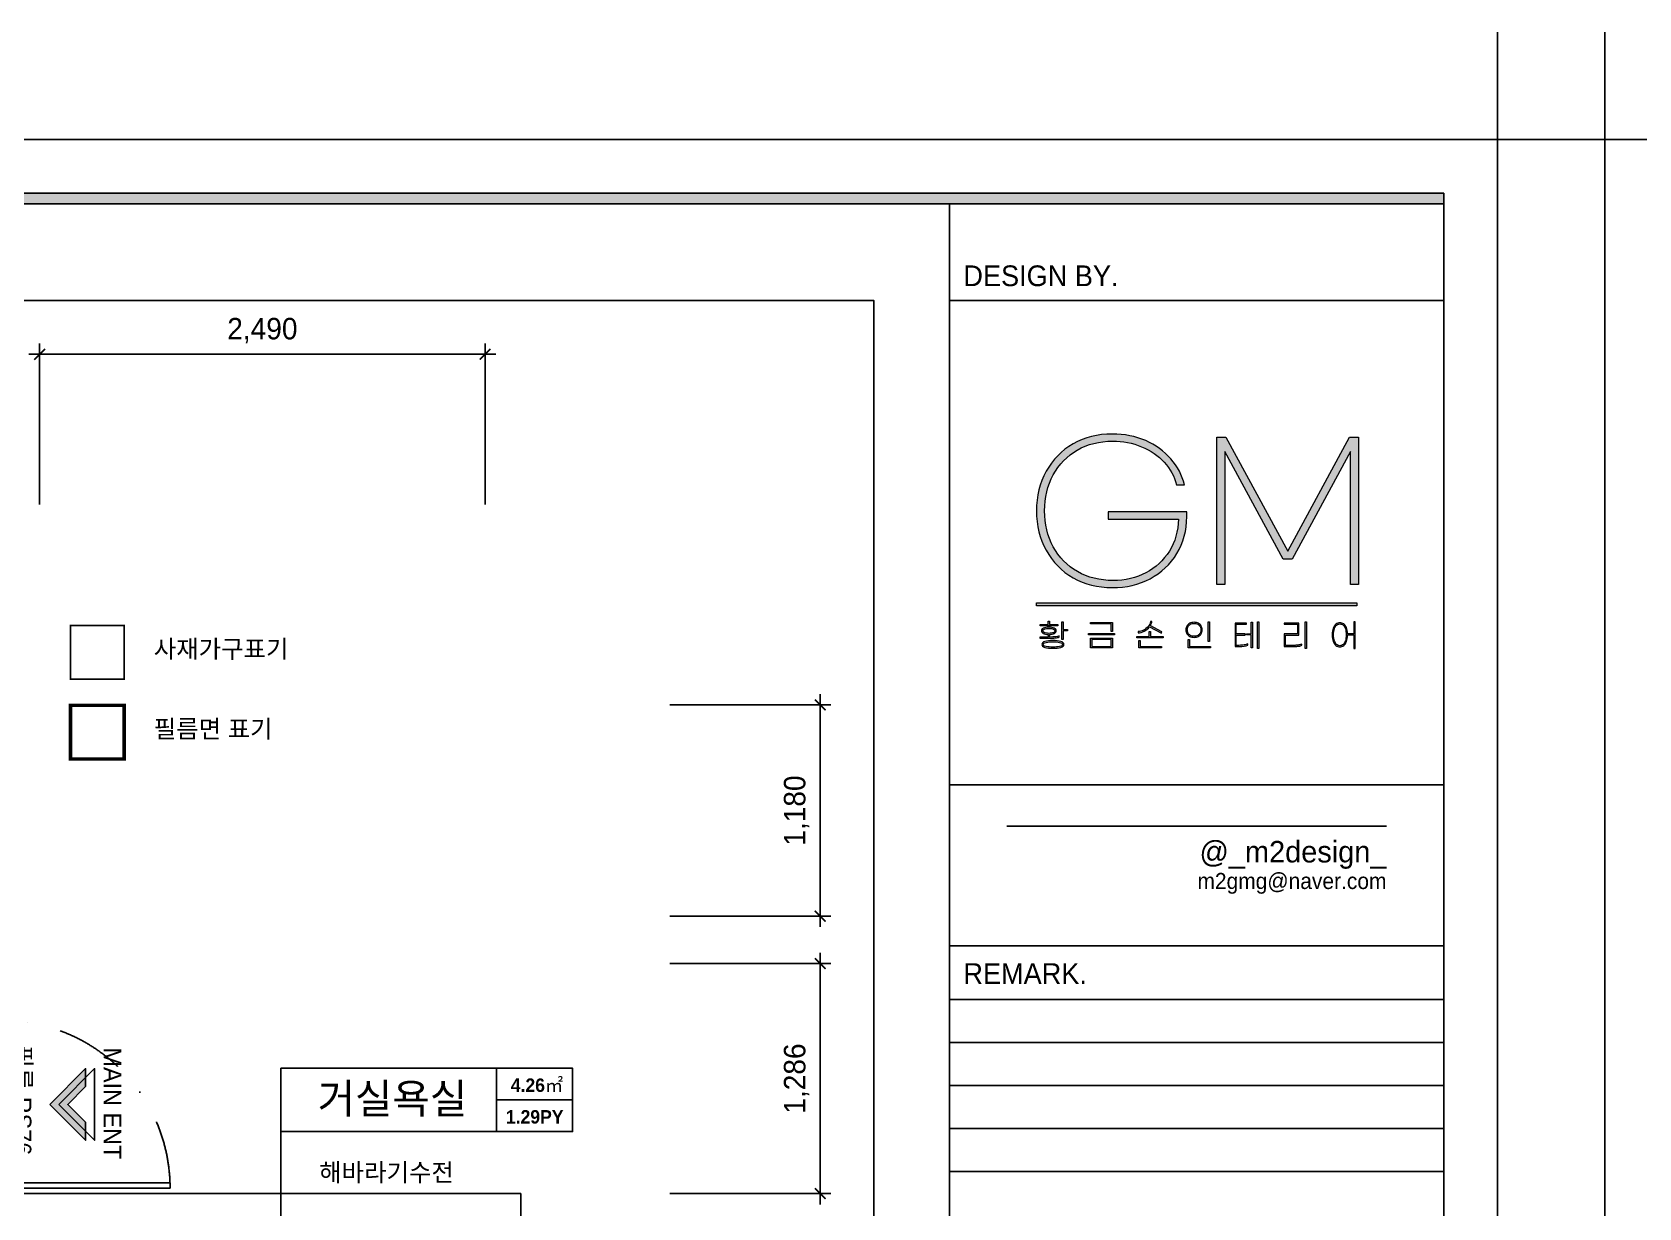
# Model space of a CAD drawing. Header units: millimetres. Extents: x 359270 to 411470, y 57550 to 89768.
# Drawn here: x 376879 to 385860, y 70000 to 76570 of the extents above; entities that cross this region are included whole.
import ezdxf
from ezdxf.enums import TextEntityAlignment as Align

# ---------------------------------------------------------------- set-up
doc = ezdxf.new("R2010")
doc.units = ezdxf.units.MM
doc.header["$LTSCALE"] = 100
doc.header["$PDMODE"] = 3
doc.linetypes.add('DASHDOT', pattern=[25.4, 12.7, -6.35, 0, -6.35])
doc.layers.get('DEFPOINTS').update_dxf_attribs({"color": 248})
for name, color, linetype in [('0-ELC TEXT', 7, 'Continuous'), ('03-TEXT', 3, 'Continuous'), ('07-DIM WAL', 5, 'Continuous'), ('3.기호.계단선', 30, 'Continuous'), ('_U+B808_U+C774_U+C5B4 2', 7, 'Continuous'), ('C-WALL1', 2, 'Continuous'), ('F-DOOR', 6, 'Continuous'), ('F-SYM', 7, 'Continuous'), ('FORM(YOURNAME)-1', 1, 'Continuous'), ('FORM(YOURNAME)-11', 1, 'Continuous'), ('설비', 140, 'Continuous')]:
    doc.layers.add(name, color=color, linetype=linetype)
doc.styles.add('HY 울릉도 L', font='')
doc.styles.add('YOURNAME', font='HY울릉도M.TTF')
doc.styles.add('넥슨고딕', font='NEXONLv1GothicBold.ttf')
doc.styles.add('코레일둥고', font='Korail_Round_Gothic_Medium.ttf')
doc.styles.get('HY 울릉도 L').set_extended_font_data('HY울릉도L')
doc.linetypes.add('ZIGZAG', pattern='A,0.0001,-0.2,[131,ltypeshp.shx,S=0.2,R=0,X=-0.2,Y=0],-0.4,[131,ltypeshp.shx,S=0.2,R=180,X=0.2,Y=0],-0.2', length=0.8001)
doc.dimstyles.new('60', dxfattribs={"dimscale": 60, "dimtxt": 2, "dimasz": 1, "dimexe": 1, "dimexo": 1, "dimgap": 1, "dimtad": 1, "dimdec": 0, "dimrnd": 0.05, "dimdsep": 46, "dimlunit": 6, "dimtxsty": 'HY 울릉도 L', "dimblk": 'ARCHTICK', "dimcen": 2.5, "dimdle": 1, "dimclrd": 133, "dimclre": 133, "dimclrt": 30, "dimadec": 0, "dimazin": 0, "dimtfac": 1, "dimtdec": 0, "dimtix": 1, "dimtmove": 2, "dimatfit": 3, "dimldrblk": 'ARCHTICK', "dimfxl": 1, "dimlwd": -1, "dimlwe": -1, "dimarcsym": 0})

# ---------------------------------------------------------------- blocks, each defined once
blk = doc.blocks.new('block 29')
at = {"layer": '_U+B808_U+C774_U+C5B4 2'}
h = blk.add_hatch(color=35, dxfattribs=at)
h.dxf.hatch_style = 2
edge = h.paths.add_edge_path()
edge.add_spline(control_points=[(626.29, -130.32), (626.06, -130.35), (625.8, -130.36), (625.5, -130.36), (625.5, -130.36), (624.38, -130.36), (624.38, -130.36), (624.38, -130.36), (624.38, -130.21), (624.38, -130.21), (624.38, -130.21), (625.42, -130.21), (625.42, -130.21), (625.42, -130.21), (625.42, -129.89), (625.42, -129.89), (625.16, -129.88), (624.96, -129.84), (624.81, -129.76), (624.66, -129.68), (624.58, -129.57), (624.58, -129.44), (624.58, -129.3), (624.66, -129.19), (624.83, -129.1), (625, -129.02), (625.22, -128.98), (625.5, -128.98), (625.79, -128.98), (626.01, -129.02), (626.18, -129.1), (626.34, -129.19), (626.43, -129.3), (626.43, -129.44), (626.43, -129.57), (626.35, -129.68), (626.2, -129.76), (626.05, -129.84), (625.84, -129.89), (625.58, -129.89), (625.58, -129.89), (625.58, -130.21), (625.58, -130.21), (626.18, -130.2), (626.58, -130.16), (626.78, -130.07), (626.78, -130.07), (626.78, -130.22), (626.78, -130.22), (626.68, -130.27), (626.51, -130.3), (626.29, -130.32)], knot_values=[0, 0, 0, 0, 1, 1, 1, 2, 2, 2, 3, 3, 3, 4, 4, 4, 5, 5, 5, 6, 6, 6, 7, 7, 7, 8, 8, 8, 9, 9, 9, 10, 10, 10, 11, 11, 11, 12, 12, 12, 13, 13, 13, 14, 14, 14, 15, 15, 15, 16, 16, 16, 17, 17, 17, 17], degree=3, periodic=0)
h.paths.add_polyline_path([(626.62, -128.8), (624.41, -128.8), (624.41, -128.65), (625.41, -128.65), (625.41, -128.24), (625.58, -128.24), (625.58, -128.65), (626.62, -128.65)])
edge = h.paths.add_edge_path()
edge.add_spline(control_points=[(626.98, -130.76), (627.24, -130.83), (627.37, -130.96), (627.37, -131.13), (627.37, -131.3), (627.24, -131.42), (626.98, -131.5), (626.72, -131.57), (626.39, -131.61), (626, -131.61), (625.61, -131.61), (625.28, -131.57), (625.02, -131.5), (624.76, -131.42), (624.63, -131.3), (624.63, -131.13), (624.63, -130.96), (624.76, -130.83), (625.02, -130.76), (625.28, -130.68), (625.61, -130.65), (626, -130.65), (626.39, -130.65), (626.72, -130.68), (626.98, -130.76)], knot_values=[0, 0, 0, 0, 1, 1, 1, 2, 2, 2, 3, 3, 3, 4, 4, 4, 5, 5, 5, 6, 6, 6, 7, 7, 7, 8, 8, 8, 8], degree=3, periodic=0)
edge = h.paths.add_edge_path()
edge.add_spline(control_points=[(624.95, -129.67), (625.09, -129.72), (625.27, -129.75), (625.5, -129.75), (625.73, -129.75), (625.92, -129.72), (626.06, -129.67), (626.2, -129.61), (626.27, -129.53), (626.27, -129.44), (626.27, -129.34), (626.2, -129.27), (626.06, -129.21), (625.92, -129.15), (625.73, -129.13), (625.5, -129.13), (625.27, -129.13), (625.09, -129.15), (624.95, -129.21), (624.81, -129.27), (624.74, -129.34), (624.74, -129.44), (624.74, -129.53), (624.81, -129.61), (624.95, -129.67)], knot_values=[0, 0, 0, 0, 1, 1, 1, 2, 2, 2, 3, 3, 3, 4, 4, 4, 5, 5, 5, 6, 6, 6, 7, 7, 7, 8, 8, 8, 8], degree=3, periodic=0)
edge = h.paths.add_edge_path()
edge.add_spline(control_points=[(626.83, -131.38), (627.08, -131.33), (627.2, -131.25), (627.2, -131.13), (627.2, -131.01), (627.08, -130.92), (626.83, -130.87), (626.59, -130.82), (626.31, -130.79), (626, -130.79), (625.69, -130.79), (625.41, -130.82), (625.17, -130.87), (624.92, -130.92), (624.8, -131.01), (624.8, -131.13), (624.8, -131.25), (624.92, -131.33), (625.17, -131.38), (625.41, -131.44), (625.69, -131.46), (626, -131.46), (626.31, -131.46), (626.59, -131.44), (626.83, -131.38)], knot_values=[0, 0, 0, 0, 1, 1, 1, 2, 2, 2, 3, 3, 3, 4, 4, 4, 5, 5, 5, 6, 6, 6, 7, 7, 7, 8, 8, 8, 8], degree=3, periodic=0)
h.paths.add_polyline_path([(627.8, -129.28), (627.8, -129.43), (627.29, -129.43), (627.29, -130.53), (627.13, -130.53), (627.13, -128.32), (627.29, -128.32), (627.29, -129.28)])
h = blk.add_hatch(color=35, dxfattribs=at)
h.dxf.hatch_style = 2
h.paths.add_polyline_path([(633.67, -129.92), (630.41, -129.92), (630.41, -129.77), (633.67, -129.77)])
h.paths.add_polyline_path([(633.4, -129.51), (633.24, -129.51), (633.24, -128.55), (630.66, -128.55), (630.66, -128.4), (633.4, -128.4)])
h.paths.add_polyline_path([(633.41, -131.54), (630.67, -131.54), (630.67, -130.36), (633.41, -130.36)])
h.paths.add_polyline_path([(633.25, -131.39), (633.25, -130.51), (630.83, -130.51), (630.83, -131.39)])
h = blk.add_hatch(color=35, dxfattribs=at)
h.dxf.hatch_style = 2
h.paths.add_polyline_path([(639.69, -130.16), (639.69, -130.31), (636.44, -130.31), (636.44, -130.16), (637.98, -130.16), (637.98, -129.51), (638.15, -129.51), (638.15, -130.16)])
edge = h.paths.add_edge_path()
edge.add_spline(control_points=[(637.36, -129.47), (637.09, -129.61), (636.83, -129.68), (636.58, -129.68), (636.58, -129.68), (636.58, -129.53), (636.58, -129.53), (636.8, -129.52), (637.02, -129.46), (637.24, -129.35), (637.47, -129.24), (637.66, -129.08), (637.83, -128.89), (638, -128.7), (638.1, -128.49), (638.15, -128.26), (638.15, -128.26), (638.31, -128.28), (638.31, -128.28), (638.27, -128.46), (638.21, -128.63), (638.1, -128.79), (638.1, -128.79), (639.55, -129.58), (639.55, -129.58), (639.55, -129.58), (639.48, -129.71), (639.48, -129.71), (639.48, -129.71), (638.01, -128.93), (638.01, -128.93), (637.84, -129.15), (637.62, -129.33), (637.36, -129.47)], knot_values=[0, 0, 0, 0, 1, 1, 1, 2, 2, 2, 3, 3, 3, 4, 4, 4, 5, 5, 5, 6, 6, 6, 7, 7, 7, 8, 8, 8, 9, 9, 9, 10, 10, 10, 11, 11, 11, 11], degree=3, periodic=0)
h.paths.add_polyline_path([(636.86, -131.39), (639.51, -131.39), (639.51, -131.54), (636.7, -131.54), (636.7, -130.65), (636.86, -130.65)])
h = blk.add_hatch(color=35, dxfattribs=at)
h.dxf.hatch_style = 2
edge = h.paths.add_edge_path()
edge.add_spline(control_points=[(644.09, -128.5), (644.24, -128.59), (644.35, -128.7), (644.43, -128.84), (644.51, -128.98), (644.55, -129.14), (644.55, -129.31), (644.55, -129.49), (644.51, -129.65), (644.43, -129.79), (644.35, -129.93), (644.24, -130.04), (644.09, -130.13), (643.93, -130.21), (643.75, -130.25), (643.54, -130.25), (643.33, -130.25), (643.15, -130.21), (643, -130.13), (642.85, -130.04), (642.73, -129.93), (642.65, -129.79), (642.57, -129.65), (642.53, -129.49), (642.53, -129.31), (642.53, -129.14), (642.57, -128.98), (642.65, -128.84), (642.73, -128.7), (642.85, -128.59), (643, -128.5), (643.15, -128.42), (643.33, -128.38), (643.54, -128.38), (643.75, -128.38), (643.93, -128.42), (644.09, -128.5)], knot_values=[0, 0, 0, 0, 1, 1, 1, 2, 2, 2, 3, 3, 3, 4, 4, 4, 5, 5, 5, 6, 6, 6, 7, 7, 7, 8, 8, 8, 9, 9, 9, 10, 10, 10, 11, 11, 11, 12, 12, 12, 12], degree=3, periodic=0)
edge = h.paths.add_edge_path()
edge.add_spline(control_points=[(643.1, -128.62), (642.97, -128.69), (642.87, -128.78), (642.8, -128.9), (642.73, -129.02), (642.7, -129.16), (642.7, -129.31), (642.7, -129.47), (642.73, -129.61), (642.8, -129.73), (642.87, -129.85), (642.97, -129.94), (643.1, -130.01), (643.23, -130.07), (643.38, -130.11), (643.54, -130.11), (643.71, -130.11), (643.86, -130.07), (643.99, -130.01), (644.12, -129.94), (644.21, -129.85), (644.28, -129.73), (644.35, -129.61), (644.39, -129.47), (644.39, -129.31), (644.39, -129.16), (644.35, -129.02), (644.28, -128.9), (644.21, -128.78), (644.12, -128.69), (643.99, -128.62), (643.86, -128.56), (643.71, -128.52), (643.54, -128.52), (643.38, -128.52), (643.23, -128.56), (643.1, -128.62)], knot_values=[0, 0, 0, 0, 1, 1, 1, 2, 2, 2, 3, 3, 3, 4, 4, 4, 5, 5, 5, 6, 6, 6, 7, 7, 7, 8, 8, 8, 9, 9, 9, 10, 10, 10, 11, 11, 11, 12, 12, 12, 12], degree=3, periodic=0)
h.paths.add_polyline_path([(642.98, -131.39), (645.58, -131.39), (645.58, -131.54), (642.82, -131.54), (642.82, -130.53), (642.98, -130.53)])
h.paths.add_polyline_path([(645.45, -130.78), (645.29, -130.78), (645.29, -128.32), (645.45, -128.32)])
h = blk.add_hatch(color=35, dxfattribs=at)
h.dxf.hatch_style = 2
edge = h.paths.add_edge_path()
edge.add_spline(control_points=[(649.11, -131.24), (649.37, -131.24), (649.58, -131.22), (649.75, -131.19), (649.92, -131.17), (650.08, -131.12), (650.22, -131.05), (650.22, -131.05), (650.22, -131.21), (650.22, -131.21), (649.97, -131.33), (649.61, -131.39), (649.13, -131.39), (649.13, -131.39), (648.63, -131.39), (648.63, -131.39), (648.63, -131.39), (648.63, -128.48), (648.63, -128.48), (648.63, -128.48), (650.06, -128.48), (650.06, -128.48), (650.06, -128.48), (650.06, -128.63), (650.06, -128.63), (650.06, -128.63), (648.79, -128.63), (648.79, -128.63), (648.79, -128.63), (648.79, -129.81), (648.79, -129.81), (648.79, -129.81), (649.87, -129.81), (649.87, -129.81), (649.87, -129.81), (649.87, -129.96), (649.87, -129.96), (649.87, -129.96), (648.79, -129.96), (648.79, -129.96), (648.79, -129.96), (648.79, -131.24), (648.79, -131.24), (648.79, -131.24), (649.11, -131.24), (649.11, -131.24)], knot_values=[0, 0, 0, 0, 1, 1, 1, 2, 2, 2, 3, 3, 3, 4, 4, 4, 5, 5, 5, 6, 6, 6, 7, 7, 7, 8, 8, 8, 9, 9, 9, 10, 10, 10, 11, 11, 11, 12, 12, 12, 13, 13, 13, 14, 14, 14, 15, 15, 15, 15], degree=3, periodic=0)
h.paths.add_polyline_path([(650.64, -128.35), (650.8, -128.35), (650.8, -131.56), (650.64, -131.56), (650.64, -129.94), (650.06, -129.94), (650.06, -129.79), (650.64, -129.79)])
h.paths.add_polyline_path([(651.57, -128.32), (651.57, -131.62), (651.41, -131.62), (651.41, -128.32)])
h = blk.add_hatch(color=35, dxfattribs=at)
h.dxf.hatch_style = 2
edge = h.paths.add_edge_path()
edge.add_spline(control_points=[(656.55, -129.97), (656.55, -129.97), (654.9, -129.97), (654.9, -129.97), (654.9, -129.97), (654.9, -131.24), (654.9, -131.24), (654.9, -131.24), (656.08, -131.24), (656.08, -131.24), (656.23, -131.24), (656.39, -131.22), (656.55, -131.19), (656.7, -131.17), (656.83, -131.13), (656.93, -131.08), (656.93, -131.08), (656.93, -131.23), (656.93, -131.23), (656.83, -131.28), (656.71, -131.32), (656.55, -131.34), (656.4, -131.37), (656.24, -131.39), (656.08, -131.39), (656.08, -131.39), (654.74, -131.39), (654.74, -131.39), (654.74, -131.39), (654.74, -129.82), (654.74, -129.82), (654.74, -129.82), (656.39, -129.82), (656.39, -129.82), (656.39, -129.82), (656.39, -128.63), (656.39, -128.63), (656.39, -128.63), (654.73, -128.63), (654.73, -128.63), (654.73, -128.63), (654.73, -128.48), (654.73, -128.48), (654.73, -128.48), (656.55, -128.48), (656.55, -128.48), (656.55, -128.48), (656.55, -129.97), (656.55, -129.97)], knot_values=[0, 0, 0, 0, 1, 1, 1, 2, 2, 2, 3, 3, 3, 4, 4, 4, 5, 5, 5, 6, 6, 6, 7, 7, 7, 8, 8, 8, 9, 9, 9, 10, 10, 10, 11, 11, 11, 12, 12, 12, 13, 13, 13, 14, 14, 14, 15, 15, 15, 16, 16, 16, 16], degree=3, periodic=0)
h.paths.add_polyline_path([(657.51, -131.62), (657.34, -131.62), (657.34, -128.32), (657.51, -128.32)])
h = blk.add_hatch(color=35, dxfattribs=at)
h.dxf.hatch_style = 2
edge = h.paths.add_edge_path()
edge.add_spline(control_points=[(663.56, -128.32), (663.56, -128.32), (663.56, -131.62), (663.56, -131.62), (663.56, -131.62), (663.4, -131.62), (663.4, -131.62), (663.4, -131.62), (663.4, -129.94), (663.4, -129.94), (663.4, -129.94), (662.6, -129.94), (662.6, -129.94), (662.6, -130.27), (662.56, -130.54), (662.48, -130.77), (662.4, -130.99), (662.29, -131.16), (662.14, -131.27), (662, -131.38), (661.84, -131.43), (661.65, -131.43), (661.47, -131.43), (661.3, -131.38), (661.16, -131.27), (661.02, -131.16), (660.91, -130.99), (660.82, -130.76), (660.74, -130.54), (660.7, -130.26), (660.7, -129.93), (660.7, -129.6), (660.74, -129.33), (660.82, -129.1), (660.91, -128.88), (661.02, -128.71), (661.16, -128.6), (661.3, -128.49), (661.47, -128.43), (661.65, -128.43), (661.83, -128.43), (661.99, -128.48), (662.13, -128.58), (662.26, -128.68), (662.37, -128.83), (662.46, -129.04), (662.54, -129.24), (662.59, -129.5), (662.6, -129.79), (662.6, -129.79), (663.4, -129.79), (663.4, -129.79), (663.4, -129.79), (663.4, -128.32), (663.4, -128.32), (663.4, -128.32), (663.56, -128.32), (663.56, -128.32)], knot_values=[0, 0, 0, 0, 1, 1, 1, 2, 2, 2, 3, 3, 3, 4, 4, 4, 5, 5, 5, 6, 6, 6, 7, 7, 7, 8, 8, 8, 9, 9, 9, 10, 10, 10, 11, 11, 11, 12, 12, 12, 13, 13, 13, 14, 14, 14, 15, 15, 15, 16, 16, 16, 17, 17, 17, 18, 18, 18, 19, 19, 19, 19], degree=3, periodic=0)
edge = h.paths.add_edge_path()
edge.add_spline(control_points=[(662.06, -131.13), (662.18, -131.03), (662.27, -130.88), (662.34, -130.68), (662.4, -130.48), (662.44, -130.23), (662.44, -129.93), (662.44, -129.64), (662.4, -129.39), (662.34, -129.19), (662.27, -128.98), (662.18, -128.83), (662.06, -128.73), (661.94, -128.63), (661.8, -128.58), (661.65, -128.58), (661.5, -128.58), (661.37, -128.63), (661.25, -128.73), (661.13, -128.83), (661.04, -128.98), (660.97, -129.19), (660.9, -129.39), (660.87, -129.64), (660.87, -129.93), (660.87, -130.23), (660.9, -130.48), (660.97, -130.68), (661.04, -130.88), (661.13, -131.03), (661.25, -131.13), (661.37, -131.23), (661.5, -131.28), (661.65, -131.28), (661.8, -131.28), (661.94, -131.23), (662.06, -131.13)], knot_values=[0, 0, 0, 0, 1, 1, 1, 2, 2, 2, 3, 3, 3, 4, 4, 4, 5, 5, 5, 6, 6, 6, 7, 7, 7, 8, 8, 8, 9, 9, 9, 10, 10, 10, 11, 11, 11, 12, 12, 12, 12], degree=3, periodic=0)
at = {"layer": '_U+B808_U+C774_U+C5B4 2', "lineweight": 0}
for points in [[(626.62, -128.8), (624.41, -128.8), (624.41, -128.65), (625.41, -128.65), (625.41, -128.24), (625.58, -128.24), (625.58, -128.65), (626.62, -128.65), (626.62, -128.8)], [(627.8, -129.28), (627.8, -129.43), (627.29, -129.43), (627.29, -130.53), (627.13, -130.53), (627.13, -128.32), (627.29, -128.32), (627.29, -129.28), (627.8, -129.28)], [(633.4, -129.51), (633.24, -129.51), (633.24, -128.55), (630.66, -128.55), (630.66, -128.4), (633.4, -128.4), (633.4, -129.51)], [(639.69, -130.16), (639.69, -130.31), (636.44, -130.31), (636.44, -130.16), (637.98, -130.16), (637.98, -129.51), (638.15, -129.51), (638.15, -130.16), (639.69, -130.16)], [(645.45, -130.78), (645.29, -130.78), (645.29, -128.32), (645.45, -128.32), (645.45, -130.78)], [(650.64, -128.35), (650.8, -128.35), (650.8, -131.56), (650.64, -131.56), (650.64, -129.94), (650.06, -129.94), (650.06, -129.79), (650.64, -129.79), (650.64, -128.35)], [(651.57, -128.32), (651.57, -131.62), (651.41, -131.62), (651.41, -128.32), (651.57, -128.32)], [(657.51, -131.62), (657.34, -131.62), (657.34, -128.32), (657.51, -128.32), (657.51, -131.62)], [(633.67, -129.92), (630.41, -129.92), (630.41, -129.77), (633.67, -129.77), (633.67, -129.92)], [(633.41, -131.54), (630.67, -131.54), (630.67, -130.36), (633.41, -130.36), (633.41, -131.54)], [(633.25, -131.39), (633.25, -130.51), (630.83, -130.51), (630.83, -131.39), (633.25, -131.39)], [(636.86, -131.39), (639.51, -131.39), (639.51, -131.54), (636.7, -131.54), (636.7, -130.65), (636.86, -130.65), (636.86, -131.39)], [(642.98, -131.39), (645.58, -131.39), (645.58, -131.54), (642.82, -131.54), (642.82, -130.53), (642.98, -130.53), (642.98, -131.39)]]:
    blk.add_lwpolyline(points, dxfattribs=at)
for points, knots in [([(626.29, -130.32), (626.06, -130.35), (625.8, -130.36), (625.5, -130.36), (625.5, -130.36), (624.38, -130.36), (624.38, -130.36), (624.38, -130.36), (624.38, -130.21), (624.38, -130.21), (624.38, -130.21), (625.42, -130.21), (625.42, -130.21), (625.42, -130.21), (625.42, -129.89), (625.42, -129.89), (625.16, -129.88), (624.96, -129.84), (624.81, -129.76), (624.66, -129.68), (624.58, -129.57), (624.58, -129.44), (624.58, -129.3), (624.66, -129.19), (624.83, -129.1), (625, -129.02), (625.22, -128.98), (625.5, -128.98), (625.79, -128.98), (626.01, -129.02), (626.18, -129.1), (626.34, -129.19), (626.43, -129.3), (626.43, -129.44), (626.43, -129.57), (626.35, -129.68), (626.2, -129.76), (626.05, -129.84), (625.84, -129.89), (625.58, -129.89), (625.58, -129.89), (625.58, -130.21), (625.58, -130.21), (626.18, -130.2), (626.58, -130.16), (626.78, -130.07), (626.78, -130.07), (626.78, -130.22), (626.78, -130.22), (626.68, -130.27), (626.51, -130.3), (626.29, -130.32)], [0, 0, 0, 0, 1, 1, 1, 2, 2, 2, 3, 3, 3, 4, 4, 4, 5, 5, 5, 6, 6, 6, 7, 7, 7, 8, 8, 8, 9, 9, 9, 10, 10, 10, 11, 11, 11, 12, 12, 12, 13, 13, 13, 14, 14, 14, 15, 15, 15, 16, 16, 16, 17, 17, 17, 17]), ([(624.95, -129.67), (625.09, -129.72), (625.27, -129.75), (625.5, -129.75), (625.73, -129.75), (625.92, -129.72), (626.06, -129.67), (626.2, -129.61), (626.27, -129.53), (626.27, -129.44), (626.27, -129.34), (626.2, -129.27), (626.06, -129.21), (625.92, -129.15), (625.73, -129.13), (625.5, -129.13), (625.27, -129.13), (625.09, -129.15), (624.95, -129.21), (624.81, -129.27), (624.74, -129.34), (624.74, -129.44), (624.74, -129.53), (624.81, -129.61), (624.95, -129.67)], [0, 0, 0, 0, 1, 1, 1, 2, 2, 2, 3, 3, 3, 4, 4, 4, 5, 5, 5, 6, 6, 6, 7, 7, 7, 8, 8, 8, 8]), ([(637.36, -129.47), (637.09, -129.61), (636.83, -129.68), (636.58, -129.68), (636.58, -129.68), (636.58, -129.53), (636.58, -129.53), (636.8, -129.52), (637.02, -129.46), (637.24, -129.35), (637.47, -129.24), (637.66, -129.08), (637.83, -128.89), (638, -128.7), (638.1, -128.49), (638.15, -128.26), (638.15, -128.26), (638.31, -128.28), (638.31, -128.28), (638.27, -128.46), (638.21, -128.63), (638.1, -128.79), (638.1, -128.79), (639.55, -129.58), (639.55, -129.58), (639.55, -129.58), (639.48, -129.71), (639.48, -129.71), (639.48, -129.71), (638.01, -128.93), (638.01, -128.93), (637.84, -129.15), (637.62, -129.33), (637.36, -129.47)], [0, 0, 0, 0, 1, 1, 1, 2, 2, 2, 3, 3, 3, 4, 4, 4, 5, 5, 5, 6, 6, 6, 7, 7, 7, 8, 8, 8, 9, 9, 9, 10, 10, 10, 11, 11, 11, 11]), ([(644.09, -128.5), (644.24, -128.59), (644.35, -128.7), (644.43, -128.84), (644.51, -128.98), (644.55, -129.14), (644.55, -129.31), (644.55, -129.49), (644.51, -129.65), (644.43, -129.79), (644.35, -129.93), (644.24, -130.04), (644.09, -130.13), (643.93, -130.21), (643.75, -130.25), (643.54, -130.25), (643.33, -130.25), (643.15, -130.21), (643, -130.13), (642.85, -130.04), (642.73, -129.93), (642.65, -129.79), (642.57, -129.65), (642.53, -129.49), (642.53, -129.31), (642.53, -129.14), (642.57, -128.98), (642.65, -128.84), (642.73, -128.7), (642.85, -128.59), (643, -128.5), (643.15, -128.42), (643.33, -128.38), (643.54, -128.38), (643.75, -128.38), (643.93, -128.42), (644.09, -128.5)], [0, 0, 0, 0, 1, 1, 1, 2, 2, 2, 3, 3, 3, 4, 4, 4, 5, 5, 5, 6, 6, 6, 7, 7, 7, 8, 8, 8, 9, 9, 9, 10, 10, 10, 11, 11, 11, 12, 12, 12, 12]), ([(643.1, -128.62), (642.97, -128.69), (642.87, -128.78), (642.8, -128.9), (642.73, -129.02), (642.7, -129.16), (642.7, -129.31), (642.7, -129.47), (642.73, -129.61), (642.8, -129.73), (642.87, -129.85), (642.97, -129.94), (643.1, -130.01), (643.23, -130.07), (643.38, -130.11), (643.54, -130.11), (643.71, -130.11), (643.86, -130.07), (643.99, -130.01), (644.12, -129.94), (644.21, -129.85), (644.28, -129.73), (644.35, -129.61), (644.39, -129.47), (644.39, -129.31), (644.39, -129.16), (644.35, -129.02), (644.28, -128.9), (644.21, -128.78), (644.12, -128.69), (643.99, -128.62), (643.86, -128.56), (643.71, -128.52), (643.54, -128.52), (643.38, -128.52), (643.23, -128.56), (643.1, -128.62)], [0, 0, 0, 0, 1, 1, 1, 2, 2, 2, 3, 3, 3, 4, 4, 4, 5, 5, 5, 6, 6, 6, 7, 7, 7, 8, 8, 8, 9, 9, 9, 10, 10, 10, 11, 11, 11, 12, 12, 12, 12]), ([(649.11, -131.24), (649.37, -131.24), (649.58, -131.22), (649.75, -131.19), (649.92, -131.17), (650.08, -131.12), (650.22, -131.05), (650.22, -131.05), (650.22, -131.21), (650.22, -131.21), (649.97, -131.33), (649.61, -131.39), (649.13, -131.39), (649.13, -131.39), (648.63, -131.39), (648.63, -131.39), (648.63, -131.39), (648.63, -128.48), (648.63, -128.48), (648.63, -128.48), (650.06, -128.48), (650.06, -128.48), (650.06, -128.48), (650.06, -128.63), (650.06, -128.63), (650.06, -128.63), (648.79, -128.63), (648.79, -128.63), (648.79, -128.63), (648.79, -129.81), (648.79, -129.81), (648.79, -129.81), (649.87, -129.81), (649.87, -129.81), (649.87, -129.81), (649.87, -129.96), (649.87, -129.96), (649.87, -129.96), (648.79, -129.96), (648.79, -129.96), (648.79, -129.96), (648.79, -131.24), (648.79, -131.24), (648.79, -131.24), (649.11, -131.24), (649.11, -131.24)], [0, 0, 0, 0, 1, 1, 1, 2, 2, 2, 3, 3, 3, 4, 4, 4, 5, 5, 5, 6, 6, 6, 7, 7, 7, 8, 8, 8, 9, 9, 9, 10, 10, 10, 11, 11, 11, 12, 12, 12, 13, 13, 13, 14, 14, 14, 15, 15, 15, 15]), ([(656.55, -129.97), (656.55, -129.97), (654.9, -129.97), (654.9, -129.97), (654.9, -129.97), (654.9, -131.24), (654.9, -131.24), (654.9, -131.24), (656.08, -131.24), (656.08, -131.24), (656.23, -131.24), (656.39, -131.22), (656.55, -131.19), (656.7, -131.17), (656.83, -131.13), (656.93, -131.08), (656.93, -131.08), (656.93, -131.23), (656.93, -131.23), (656.83, -131.28), (656.71, -131.32), (656.55, -131.34), (656.4, -131.37), (656.24, -131.39), (656.08, -131.39), (656.08, -131.39), (654.74, -131.39), (654.74, -131.39), (654.74, -131.39), (654.74, -129.82), (654.74, -129.82), (654.74, -129.82), (656.39, -129.82), (656.39, -129.82), (656.39, -129.82), (656.39, -128.63), (656.39, -128.63), (656.39, -128.63), (654.73, -128.63), (654.73, -128.63), (654.73, -128.63), (654.73, -128.48), (654.73, -128.48), (654.73, -128.48), (656.55, -128.48), (656.55, -128.48), (656.55, -128.48), (656.55, -129.97), (656.55, -129.97)], [0, 0, 0, 0, 1, 1, 1, 2, 2, 2, 3, 3, 3, 4, 4, 4, 5, 5, 5, 6, 6, 6, 7, 7, 7, 8, 8, 8, 9, 9, 9, 10, 10, 10, 11, 11, 11, 12, 12, 12, 13, 13, 13, 14, 14, 14, 15, 15, 15, 16, 16, 16, 16]), ([(663.56, -128.32), (663.56, -128.32), (663.56, -131.62), (663.56, -131.62), (663.56, -131.62), (663.4, -131.62), (663.4, -131.62), (663.4, -131.62), (663.4, -129.94), (663.4, -129.94), (663.4, -129.94), (662.6, -129.94), (662.6, -129.94), (662.6, -130.27), (662.56, -130.54), (662.48, -130.77), (662.4, -130.99), (662.29, -131.16), (662.14, -131.27), (662, -131.38), (661.84, -131.43), (661.65, -131.43), (661.47, -131.43), (661.3, -131.38), (661.16, -131.27), (661.02, -131.16), (660.91, -130.99), (660.82, -130.76), (660.74, -130.54), (660.7, -130.26), (660.7, -129.93), (660.7, -129.6), (660.74, -129.33), (660.82, -129.1), (660.91, -128.88), (661.02, -128.71), (661.16, -128.6), (661.3, -128.49), (661.47, -128.43), (661.65, -128.43), (661.83, -128.43), (661.99, -128.48), (662.13, -128.58), (662.26, -128.68), (662.37, -128.83), (662.46, -129.04), (662.54, -129.24), (662.59, -129.5), (662.6, -129.79), (662.6, -129.79), (663.4, -129.79), (663.4, -129.79), (663.4, -129.79), (663.4, -128.32), (663.4, -128.32), (663.4, -128.32), (663.56, -128.32), (663.56, -128.32)], [0, 0, 0, 0, 1, 1, 1, 2, 2, 2, 3, 3, 3, 4, 4, 4, 5, 5, 5, 6, 6, 6, 7, 7, 7, 8, 8, 8, 9, 9, 9, 10, 10, 10, 11, 11, 11, 12, 12, 12, 13, 13, 13, 14, 14, 14, 15, 15, 15, 16, 16, 16, 17, 17, 17, 18, 18, 18, 19, 19, 19, 19]), ([(662.06, -131.13), (662.18, -131.03), (662.27, -130.88), (662.34, -130.68), (662.4, -130.48), (662.44, -130.23), (662.44, -129.93), (662.44, -129.64), (662.4, -129.39), (662.34, -129.19), (662.27, -128.98), (662.18, -128.83), (662.06, -128.73), (661.94, -128.63), (661.8, -128.58), (661.65, -128.58), (661.5, -128.58), (661.37, -128.63), (661.25, -128.73), (661.13, -128.83), (661.04, -128.98), (660.97, -129.19), (660.9, -129.39), (660.87, -129.64), (660.87, -129.93), (660.87, -130.23), (660.9, -130.48), (660.97, -130.68), (661.04, -130.88), (661.13, -131.03), (661.25, -131.13), (661.37, -131.23), (661.5, -131.28), (661.65, -131.28), (661.8, -131.28), (661.94, -131.23), (662.06, -131.13)], [0, 0, 0, 0, 1, 1, 1, 2, 2, 2, 3, 3, 3, 4, 4, 4, 5, 5, 5, 6, 6, 6, 7, 7, 7, 8, 8, 8, 9, 9, 9, 10, 10, 10, 11, 11, 11, 12, 12, 12, 12]), ([(626.98, -130.76), (627.24, -130.83), (627.37, -130.96), (627.37, -131.13), (627.37, -131.3), (627.24, -131.42), (626.98, -131.5), (626.72, -131.57), (626.39, -131.61), (626, -131.61), (625.61, -131.61), (625.28, -131.57), (625.02, -131.5), (624.76, -131.42), (624.63, -131.3), (624.63, -131.13), (624.63, -130.96), (624.76, -130.83), (625.02, -130.76), (625.28, -130.68), (625.61, -130.65), (626, -130.65), (626.39, -130.65), (626.72, -130.68), (626.98, -130.76)], [0, 0, 0, 0, 1, 1, 1, 2, 2, 2, 3, 3, 3, 4, 4, 4, 5, 5, 5, 6, 6, 6, 7, 7, 7, 8, 8, 8, 8]), ([(626.83, -131.38), (627.08, -131.33), (627.2, -131.25), (627.2, -131.13), (627.2, -131.01), (627.08, -130.92), (626.83, -130.87), (626.59, -130.82), (626.31, -130.79), (626, -130.79), (625.69, -130.79), (625.41, -130.82), (625.17, -130.87), (624.92, -130.92), (624.8, -131.01), (624.8, -131.13), (624.8, -131.25), (624.92, -131.33), (625.17, -131.38), (625.41, -131.44), (625.69, -131.46), (626, -131.46), (626.31, -131.46), (626.59, -131.44), (626.83, -131.38)], [0, 0, 0, 0, 1, 1, 1, 2, 2, 2, 3, 3, 3, 4, 4, 4, 5, 5, 5, 6, 6, 6, 7, 7, 7, 8, 8, 8, 8])]:
    blk.add_open_spline(points, degree=3, knots=knots, dxfattribs=at)
blk = doc.blocks.new('block 30')
at = {"layer": '_U+B808_U+C774_U+C5B4 2'}
h = blk.add_hatch(color=35, dxfattribs=at)
h.dxf.hatch_style = 2
edge = h.paths.add_edge_path()
edge.add_spline(control_points=[(637.53, -105.82), (638.78, -106.37), (639.83, -107.12), (640.66, -108.08), (641.5, -109.03), (642.06, -110.11), (642.35, -111.29), (642.35, -111.29), (641.36, -111.29), (641.36, -111.29), (641.11, -110.26), (640.6, -109.33), (639.84, -108.5), (639.08, -107.68), (638.14, -107.03), (637.02, -106.57), (635.9, -106.11), (634.7, -105.88), (633.42, -105.88), (631.78, -105.88), (630.32, -106.25), (629.04, -106.99), (627.76, -107.73), (626.76, -108.76), (626.05, -110.08), (625.33, -111.4), (624.97, -112.88), (624.97, -114.53), (624.97, -116.2), (625.33, -117.69), (626.05, -119), (626.76, -120.31), (627.77, -121.34), (629.05, -122.08), (630.34, -122.82), (631.82, -123.19), (633.49, -123.19), (634.98, -123.19), (636.34, -122.87), (637.56, -122.23), (638.78, -121.59), (639.75, -120.69), (640.47, -119.53), (641.18, -118.38), (641.57, -117.05), (641.61, -115.55), (641.61, -115.55), (632.88, -115.55), (632.88, -115.55), (632.88, -115.55), (632.88, -114.65), (632.88, -114.65), (632.88, -114.65), (642.63, -114.65), (642.63, -114.65), (642.63, -114.65), (642.63, -115.25), (642.63, -115.25), (642.63, -116.97), (642.23, -118.49), (641.42, -119.84), (640.6, -121.18), (639.49, -122.22), (638.08, -122.96), (636.67, -123.7), (635.11, -124.07), (633.39, -124.07), (631.57, -124.07), (629.95, -123.66), (628.52, -122.85), (627.09, -122.03), (625.98, -120.89), (625.18, -119.44), (624.37, -117.99), (623.97, -116.36), (623.97, -114.53), (623.97, -112.71), (624.37, -111.08), (625.18, -109.63), (625.98, -108.18), (627.09, -107.04), (628.52, -106.22), (629.95, -105.41), (631.57, -105), (633.39, -105), (634.89, -105), (636.27, -105.27), (637.53, -105.82)], knot_values=[0, 0, 0, 0, 1, 1, 1, 2, 2, 2, 3, 3, 3, 4, 4, 4, 5, 5, 5, 6, 6, 6, 7, 7, 7, 8, 8, 8, 9, 9, 9, 10, 10, 10, 11, 11, 11, 12, 12, 12, 13, 13, 13, 14, 14, 14, 15, 15, 15, 16, 16, 16, 17, 17, 17, 18, 18, 18, 19, 19, 19, 20, 20, 20, 21, 21, 21, 22, 22, 22, 23, 23, 23, 24, 24, 24, 25, 25, 25, 26, 26, 26, 27, 27, 27, 28, 28, 28, 29, 29, 29, 29], degree=3, periodic=0)
h = blk.add_hatch(color=35, dxfattribs=at)
h.dxf.hatch_style = 2
h.paths.add_polyline_path([(646.36, -105.39), (647.49, -105.39), (655.18, -119.56), (662.86, -105.39), (663.97, -105.39), (663.97, -123.68), (662.98, -123.68), (662.98, -107.17), (655.73, -120.53), (654.6, -120.53), (647.35, -107.17), (647.35, -123.68), (646.36, -123.68)])
at = {"layer": '_U+B808_U+C774_U+C5B4 2', "lineweight": 0}
blk.add_lwpolyline([(646.36, -105.39), (647.49, -105.39), (655.18, -119.56), (662.86, -105.39), (663.97, -105.39), (663.97, -123.68), (662.98, -123.68), (662.98, -107.17), (655.73, -120.53), (654.6, -120.53), (647.35, -107.17), (647.35, -123.68), (646.36, -123.68), (646.36, -105.39)], dxfattribs=at)
blk.add_open_spline([(637.53, -105.82), (638.78, -106.37), (639.83, -107.12), (640.66, -108.08), (641.5, -109.03), (642.06, -110.11), (642.35, -111.29), (642.35, -111.29), (641.36, -111.29), (641.36, -111.29), (641.11, -110.26), (640.6, -109.33), (639.84, -108.5), (639.08, -107.68), (638.14, -107.03), (637.02, -106.57), (635.9, -106.11), (634.7, -105.88), (633.42, -105.88), (631.78, -105.88), (630.32, -106.25), (629.04, -106.99), (627.76, -107.73), (626.76, -108.76), (626.05, -110.08), (625.33, -111.4), (624.97, -112.88), (624.97, -114.53), (624.97, -116.2), (625.33, -117.69), (626.05, -119), (626.76, -120.31), (627.77, -121.34), (629.05, -122.08), (630.34, -122.82), (631.82, -123.19), (633.49, -123.19), (634.98, -123.19), (636.34, -122.87), (637.56, -122.23), (638.78, -121.59), (639.75, -120.69), (640.47, -119.53), (641.18, -118.38), (641.57, -117.05), (641.61, -115.55), (641.61, -115.55), (632.88, -115.55), (632.88, -115.55), (632.88, -115.55), (632.88, -114.65), (632.88, -114.65), (632.88, -114.65), (642.63, -114.65), (642.63, -114.65), (642.63, -114.65), (642.63, -115.25), (642.63, -115.25), (642.63, -116.97), (642.23, -118.49), (641.42, -119.84), (640.6, -121.18), (639.49, -122.22), (638.08, -122.96), (636.67, -123.7), (635.11, -124.07), (633.39, -124.07), (631.57, -124.07), (629.95, -123.66), (628.52, -122.85), (627.09, -122.03), (625.98, -120.89), (625.18, -119.44), (624.37, -117.99), (623.97, -116.36), (623.97, -114.53), (623.97, -112.71), (624.37, -111.08), (625.18, -109.63), (625.98, -108.18), (627.09, -107.04), (628.52, -106.22), (629.95, -105.41), (631.57, -105), (633.39, -105), (634.89, -105), (636.27, -105.27), (637.53, -105.82)], degree=3, knots=[0, 0, 0, 0, 1, 1, 1, 2, 2, 2, 3, 3, 3, 4, 4, 4, 5, 5, 5, 6, 6, 6, 7, 7, 7, 8, 8, 8, 9, 9, 9, 10, 10, 10, 11, 11, 11, 12, 12, 12, 13, 13, 13, 14, 14, 14, 15, 15, 15, 16, 16, 16, 17, 17, 17, 18, 18, 18, 19, 19, 19, 20, 20, 20, 21, 21, 21, 22, 22, 22, 23, 23, 23, 24, 24, 24, 25, 25, 25, 26, 26, 26, 27, 27, 27, 28, 28, 28, 29, 29, 29, 29], dxfattribs=at)
blk = doc.blocks.new('block 28')
at = {"layer": '_U+B808_U+C774_U+C5B4 2'}
for name in ['block 30', 'block 29']:
    blk.add_blockref(name, (0, 0), dxfattribs=at)
blk = doc.blocks.new('block 27')
at = {"layer": '_U+B808_U+C774_U+C5B4 2'}
h = blk.add_hatch(color=35, dxfattribs=at)
h.dxf.hatch_style = 2
h.paths.add_polyline_path([(663.76, -126.35), (623.97, -126.35), (623.97, -125.94), (663.76, -125.94)])
at = {"layer": '_U+B808_U+C774_U+C5B4 2', "lineweight": 0}
blk.add_lwpolyline([(663.76, -126.35), (623.97, -126.35), (623.97, -125.94), (663.76, -125.94), (663.76, -126.35)], dxfattribs=at)
at = {"layer": '_U+B808_U+C774_U+C5B4 2'}
blk.add_blockref('block 28', (0, 0), dxfattribs=at)
blk = doc.blocks.new('FORM-ELEVATION')
at = {"layer": 'FORM(YOURNAME)-11'}
h = blk.add_hatch(color=256, dxfattribs=at)
h.dxf.hatch_style = 1
h.paths.add_polyline_path([(-10309, 35708), (71691, 35708), (71691, 35508), (-10309, 35508)])
h.paths.add_polyline_path([(-10309, -21492), (71691, -21492), (71691, -21692), (-10309, -21692)])
at = {"layer": 'DEFPOINTS', "color": 158}
for p, q in [((62481, 35508), (62481, -21492)), ((62481, 33708), (71691, 33708)), ((62481, 24686), (71691, 24686)), ((62481, 20686), (71691, 20686)), ((62481, 19886), (71691, 19886)), ((62481, 19086), (71691, 19086)), ((62481, 18286), (71691, 18286)), ((62481, 17486), (71691, 17486))]:
    blk.add_line(p, q, dxfattribs=at)
at = {"layer": 'DEFPOINTS', "color": 1}
for points in [[(-11309, 38708), (-11309, 36708), (-13309, 36708)], [(72691, 38708), (72691, 36708), (74691, 36708)]]:
    blk.add_lwpolyline(points, dxfattribs=at)
at = {"layer": 'DEFPOINTS', "color": 158}
for points in [[(-10309, -21692), (71691, -21692), (71691, 35708), (-10309, 35708)], [(-8309, 33708), (61071, 33708), (61071, -19692), (-8309, -19692)]]:
    blk.add_lwpolyline(points, close=True, dxfattribs=at)
at = {"layer": 'FORM(YOURNAME)-11', "color": 251}
blk.add_line((63550, 23916), (70622, 23916), dxfattribs=at)
at = {"layer": 'FORM(YOURNAME)-11', "color": 14}
blk.add_line((62481, 21686), (71691, 21686), dxfattribs=at)
at = {"layer": 'FORM(YOURNAME)-11', "color": 250}
blk.add_lwpolyline([(-11309, -22692), (72691, -22692), (72691, 36708), (-11309, 36708)], close=True, dxfattribs=at)
at = {"layer": 'FORM(YOURNAME)-11'}
blk.add_lwpolyline([(-10309, 35708), (71691, 35708), (71691, 35508), (-10309, 35508)], close=True, dxfattribs=at)
at = {"layer": '_U+B808_U+C774_U+C5B4 2', "xscale": 150, "yscale": 150, "zscale": 150}
blk.add_blockref('block 27', (-29494, 46972), dxfattribs=at)
at = {"layer": 'FORM(YOURNAME)-11', "color": 14, "style": 'YOURNAME'}
for s, p in [('DESIGN BY.', (62739, 34170)), ('REMARK.', (62739, 21172))]:
    blk.add_text(s, height=386.1, dxfattribs=at).set_placement(p, align=Align.MIDDLE_LEFT)
for s, height, width, p in [('@_m2design_', 400, 1.03, (70622, 23242)), ('m2gmg@naver.com', 300, 0.995, (70622, 22747))]:
    blk.add_text(s, height=height, dxfattribs=dict(at, width=width)).set_placement(p, align=Align.RIGHT)
at = {"layer": 'FORM(YOURNAME)-11', "color": 3, "style": 'YOURNAME'}
for tag, height, p in [('1', 450, (71041, -1219)), ('2', 450, (71041, -1863)), ('3', 450, (71041, -3150)), ('4', 450, (71041, -5081)), ('5', 515, (71041, -7398)), ('6', 515, (71041, -9650)), ('7', 515, (71041, -11903)), ('8', 515, (71041, -14155)), ('9', 515, (71041, -16408)), ('10', 515, (66791, -18596)), ('11', 515, (71041, -18660)), ('12', 515, (66791, -20848)), ('13', 515, (71041, -20848))]:
    blk.add_attdef(tag, text='', height=height, dxfattribs=at).set_placement(p, align=Align.MIDDLE_RIGHT)
blk = doc.blocks.new('F-SYM-ENT NAME')
at = {"layer": 'F-SYM'}
h = blk.add_hatch(color=1, dxfattribs=at)
h.dxf.hatch_style = 1
h.paths.add_polyline_path([(-181266.5, -29724.5), (-181466.5, -29924.5), (-181366.5, -29924.5), (-181266.5, -29824.5), (-181166.5, -29924.5), (-181066.5, -29924.5)])
at = {"layer": 'F-SYM', "color": 1}
for points in [[(-181266.5, -29724.5), (-181466.5, -29924.5), (-181366.5, -29924.5), (-181266.5, -29824.5), (-181166.5, -29924.5), (-181066.5, -29924.5)], [(-181266.5, -29774.5), (-181466.5, -29974.5), (-181066.5, -29974.5)]]:
    blk.add_lwpolyline(points, close=True, dxfattribs=at)
at = {"layer": 'F-SYM', "color": 1, "style": 'YOURNAME'}
blk.add_attdef('ENT', text='', height=100, dxfattribs=at).set_placement((-181266.5, -30024.5), align=Align.TOP_CENTER)
blk = doc.blocks.new('FLLROP')
at = {"layer": 'C-WALL1'}
for q in [(376503, 70079.5), (379611, 62130)]:
    blk.add_line((379611, 70079.5), q, dxfattribs=at)
at = {"layer": 'F-DOOR'}
for p, q in [((376712.8, 70139.5), (377649.8, 70139.5)), ((376712.8, 70109.5), (377649.8, 70109.5)), ((377649.8, 70109.5), (377649.8, 70139.5))]:
    blk.add_line(p, q, dxfattribs=at)
at = {"layer": 'F-DOOR', "color": 1, "linetype": 'DASHDOT', "ltscale": 0.3}
blk.add_arc((376712.8, 70109.5), 937, 0, 90, dxfattribs=at)
at = {"layer": 'F-SYM'}
ref = blk.add_blockref('F-SYM-ENT NAME', (347253.3, 251844.6), dxfattribs=dict(at, rotation=90.00000000000001))
ref.add_attrib('ENT', 'MAIN ENT', dxfattribs={"color": 1, "height": 100, "rotation": 270, "style": 'YOURNAME'}).set_placement((377378, 70583.6), align=Align.TOP_CENTER)
blk = doc.blocks.new('_ArchTick')
at = {"color": 0, "linetype": 'ByBlock', "const_width": 0.15}
blk.add_lwpolyline([(-0.5, -0.5), (0.5, 0.5)], dxfattribs=at)
blk = doc.blocks.new('*D158')
at = {"layer": '07-DIM WAL', "color": 133}
for p, q in [((381284, 71425.3), (381284, 70019.5)), ((380444, 71365.3), (381344, 71365.3)), ((380444, 70079.5), (381344, 70079.5))]:
    blk.add_line(p, q, dxfattribs=at)
at = {"layer": 'DEFPOINTS', "color": 0}
for p in [(380384, 71365.3), (380384, 70079.5), (381284, 70079.5)]:
    blk.add_point(p, dxfattribs=at)
at = {"layer": '07-DIM WAL', "color": 133, "xscale": 60, "yscale": 60, "zscale": 60}
for p, rotation in [((381284, 71365.3), 90), ((381284, 70079.5), 270)]:
    blk.add_blockref('_ArchTick', p, dxfattribs=dict(at, rotation=rotation))
at = {"layer": '07-DIM WAL', "color": 30, "insert": (381152.1, 70722.4), "char_height": 120, "attachment_point": 5, "rotation": 90, "style": 'HY 울릉도 L'}
blk.add_mtext('1,286', dxfattribs=at)
blk = doc.blocks.new('*D159')
at = {"layer": '07-DIM WAL', "color": 133}
for p, q in [((381284, 72870), (381284, 71570)), ((380444, 72810), (381344, 72810)), ((380444, 71630), (381344, 71630))]:
    blk.add_line(p, q, dxfattribs=at)
at = {"layer": 'DEFPOINTS', "color": 0}
for p in [(380384, 72810), (380384, 71630), (381284, 71630)]:
    blk.add_point(p, dxfattribs=at)
at = {"layer": '07-DIM WAL', "color": 133, "xscale": 60, "yscale": 60, "zscale": 60}
for p, rotation in [((381284, 72810), 90), ((381284, 71630), 270)]:
    blk.add_blockref('_ArchTick', p, dxfattribs=dict(at, rotation=rotation))
at = {"layer": '07-DIM WAL', "color": 30, "insert": (381152.1, 72220), "char_height": 120, "attachment_point": 5, "rotation": 90, "style": 'HY 울릉도 L'}
blk.add_mtext('1,180', dxfattribs=at)
blk = doc.blocks.new('*D165')
at = {"layer": '07-DIM WAL', "color": 133}
for p, q in [((376920.5, 73930), (376920.5, 74830)), ((379411, 73930), (379411, 74830)), ((379471, 74770), (376860.5, 74770))]:
    blk.add_line(p, q, dxfattribs=at)
at = {"layer": 'DEFPOINTS', "color": 0}
for p in [(376920.5, 74770), (376920.5, 73870), (379411, 73870)]:
    blk.add_point(p, dxfattribs=at)
at = {"layer": '07-DIM WAL', "color": 133, "xscale": 60, "yscale": 60, "zscale": 60, "rotation": 180}
blk.add_blockref('_ArchTick', (376920.5, 74770), dxfattribs=at)
at = {"layer": '07-DIM WAL', "color": 133, "xscale": 60, "yscale": 60, "zscale": 60}
blk.add_blockref('_ArchTick', (379411, 74770), dxfattribs=at)
at = {"layer": '07-DIM WAL', "color": 30, "insert": (378165.8, 74902), "char_height": 120, "attachment_point": 5, "style": 'HY 울릉도 L'}
blk.add_mtext('2,490', dxfattribs=at)

msp = doc.modelspace()

# ---------------------------------------------------------------- linework, layer by layer
at = {"layer": '0-ELC TEXT'}
for p, q in [((379475.2, 70425.9), (379475.2, 70779.7)), ((379475.2, 70602.8), (379899.9, 70602.8)), ((378268, 70425.9), (378268, 69536.1))]:
    msp.add_line(p, q, dxfattribs=at)
msp.add_lwpolyline([(378268, 70779.7), (379899.9, 70779.7), (379899.9, 70425.9), (378268, 70425.9)], close=True, dxfattribs=at)
at = {"layer": '3.기호.계단선', "linetype": 'ZIGZAG', "const_width": 10}
msp.add_lwpolyline([(377093.6, 72954.5), (377393.6, 72954.5), (377393.6, 73254.5), (377093.6, 73254.5)], close=True, dxfattribs=at)
at = {"layer": '설비', "color": 140, "const_width": 20}
msp.add_lwpolyline([(377093.6, 72508.1), (377393.6, 72508.1), (377393.6, 72808.1), (377093.6, 72808.1)], close=True, dxfattribs=at)

# ---------------------------------------------------------------- block references
msp.add_blockref('FLLROP', (0, 0))
at = {"layer": 'FORM(YOURNAME)-1', "xscale": 0.3, "yscale": 0.3, "zscale": 0.3}
for p in [(363262.6, 64957.5), (389062.6, 64957.5)]:
    msp.add_blockref('FORM-ELEVATION', p, dxfattribs=at)

# ---------------------------------------------------------------- texts
at = {"layer": '0-ELC TEXT', "style": '코레일둥고'}
msp.add_text('해바라기수전', height=100, dxfattribs=at).set_placement((378483.3, 70148.1))
at = {"layer": '03-TEXT'}
for s, height, style, p in [('거실욕실', 166.67, '코레일둥고', (378892.7, 70527.4)), ('4.26㎡', 75, '넥슨고딕', (379700.9, 70647.9)), ('1.29PY', 75, '넥슨고딕', (379688, 70471))]:
    msp.add_text(s, height=height, dxfattribs=dict(at, style=style)).set_placement(p, align=Align.CENTER)
at = {"layer": '3.기호.계단선', "style": '코레일둥고'}
msp.add_text('사재가구표기', height=100, dxfattribs=at).set_placement((377558.6, 73073.1))
at = {"layer": '설비', "color": 140, "style": '코레일둥고'}
msp.add_text('필름면 표기', height=100, dxfattribs=at).set_placement((377558.6, 72626.7))
msp.add_text('필름 RS76', height=100, rotation=270, dxfattribs=at).set_placement((376774.3, 70908.1))

# ---------------------------------------------------------------- dimensions: what is measured, and where the dimension line sits
at = {"layer": '07-DIM WAL'}
dim = msp.add_linear_dim(base=(376920.5424, 74770), p1=(379411, 73870), p2=(376920.5424, 73870), dimstyle='60', dxfattribs=at)
dim.commit()
dim.dimension.update_dxf_attribs({"geometry": '*D165', "text_midpoint": (378165.7712, 74901.9674)})
for base, p1, p2, picture, middle in [((381284, 71630), (380384, 72810), (380384, 71630), '*D159', (381152.1, 72220)), ((381284, 70079.5), (380384, 71365.3), (380384, 70079.5), '*D158', (381152.1, 70722.4))]:
    dim = msp.add_linear_dim(base=base, p1=p1, p2=p2, angle=90, dimstyle='60', dxfattribs=at)
    dim.commit()
    dim.dimension.update_dxf_attribs({"geometry": picture, "text_midpoint": middle})

doc.saveas('drawing.dxf')
